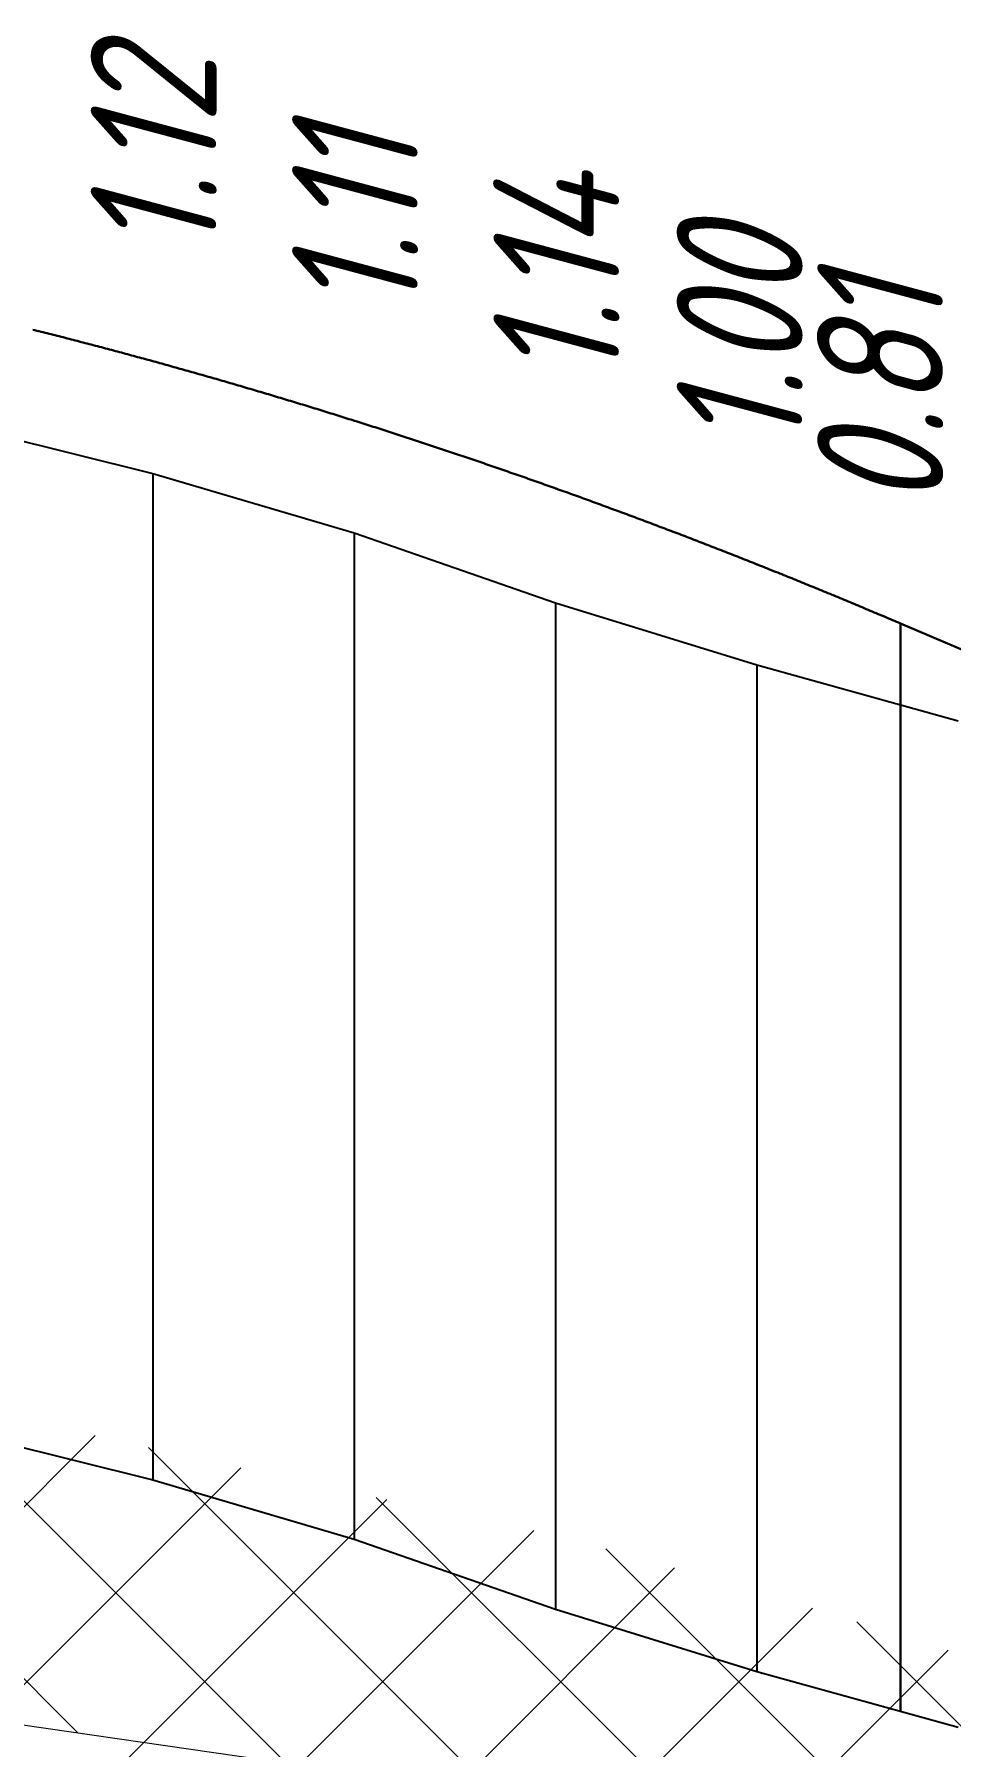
# Model space of a CAD drawing. Extents: x 2172 to 5772, y -842 to -248.
# Drawn here: x 5106.24 to 5124.45, y -411.98 to -377.95 of the extents above; entities that cross this region are included whole.
import ezdxf

# ---------------------------------------------------------------- set-up
doc = ezdxf.new("R2010")
doc.units = 0
doc.header["$MEASUREMENT"] = 0
doc.layers.add('геология', color=7, linetype='CONTINUOUS', lineweight=20)
doc.layers.add('КРАСНЫЙ_ПРОФИЛЬ', color=1, linetype='CONTINUOUS', lineweight=30)
doc.layers.add('РАБОЧИЕ_ОТМЕТКИ', color=1, linetype='CONTINUOUS')
doc.layers.add('ЧЕРНЫЙ_ПРОФИЛЬ', color=7, linetype='CONTINUOUS')
doc.styles.add('ГОСТ', font='gost.TTF', dxfattribs={"oblique": 15, "height": 1})

msp = doc.modelspace()

# ---------------------------------------------------------------- hatches: boundary and pattern name
at = {"layer": 'геология', "linetype": 'Continuous'}
h = msp.add_hatch(dxfattribs=at)
h.set_pattern_fill('ANSI37', color=1, scale=20, style=0)
h.set_pattern_definition([(45, (2171.595959244836, -898.5895025117684), (-1.767766952966369, 1.767766952966369), []), (135, (2171.595959244836, -898.5895025117684), (-1.767766952966369, -1.767766952966369), [])])
edge = h.paths.add_edge_path()
edge.add_line((5058.396690140478, -409.7894640294323), (5040.595959244836, -408.3095025117684))
edge.add_line((5040.595959244836, -408.3095025117684), (5036.595959244836, -408.2895025117684))
edge.add_line((5036.595959244836, -408.2895025117684), (5032.595959244836, -408.1295025117684))
edge.add_line((5032.595959244836, -408.1295025117684), (5028.595959244836, -407.7995025117684))
edge.add_line((5028.595959244836, -407.7995025117684), (5024.595959244837, -407.5495025117684))
edge.add_line((5024.595959244837, -407.5495025117684), (5020.595959244836, -407.3495025117684))
edge.add_line((5020.595959244836, -407.3495025117684), (5016.595959244836, -407.1595025117683))
edge.add_line((5016.595959244836, -407.1595025117683), (5012.595959244836, -406.9795025117683))
edge.add_line((5012.595959244836, -406.9795025117683), (5010.635159244836, -406.9991105117683))
edge.add_line((5010.635159244836, -406.9991105117683), (5010.635159244837, -419.0091105117683))
edge.add_line((5010.635159244837, -419.0091105117683), (5057.492435457587, -411.9710213222543))
edge.add_arc((5061.368941911517, -412.2996465386931), 3.890410880645159, 139.817604054947, 175.1544188466942, ccw=False)
edge = h.paths.add_edge_path()
edge.add_line((5068.177639244836, -404.5725787117685), (5064.595959244837, -405.3695025117684))
edge.add_line((5064.595959244837, -405.3695025117684), (5060.595959244836, -406.2195025117685))
edge.add_line((5060.595959244836, -406.2195025117685), (5056.595959244836, -406.9695025117685))
edge.add_line((5056.595959244836, -406.9695025117685), (5052.595959244836, -407.6495025117683))
edge.add_line((5052.595959244836, -407.6495025117683), (5048.595959244836, -407.9795025117683))
edge.add_line((5048.595959244836, -407.9795025117683), (5044.595959244837, -408.1395025117683))
edge.add_line((5044.595959244837, -408.1395025117683), (5040.595959244836, -408.3095025117684))
edge.add_line((5040.595959244836, -408.3095025117684), (5058.396690140478, -409.7894640294323))
edge.add_arc((5061.368941911517, -412.2996465386928), 3.890410880644946, 30.677058547170816, 139.8176040549508, ccw=False)
edge.add_line((5064.714915567407, -410.314764397524), (5067.163759055895, -410.5183624490305))
edge.add_line((5067.163759055895, -410.5183624490305), (5068.177639244836, -410.3660749117685))
edge.add_line((5068.177639244836, -410.3660749117685), (5068.177639244836, -404.5725787117685))
edge = h.paths.add_edge_path()
edge.add_line((5096.595959244836, -404.1724596703848), (5096.595959244836, -404.1295025117684))
edge.add_line((5096.595959244836, -404.1295025117684), (5092.595959244836, -403.3995025117683))
edge.add_line((5092.595959244836, -403.3995025117683), (5088.595959244836, -402.9895025117685))
edge.add_line((5088.595959244836, -402.9895025117685), (5084.595959244837, -402.7195025117685))
edge.add_line((5084.595959244837, -402.7195025117685), (5080.595959244836, -402.7595025117685))
edge.add_line((5080.595959244836, -402.7595025117685), (5076.595959244836, -403.0995025117684))
edge.add_line((5076.595959244836, -403.0995025117684), (5072.595959244836, -403.6995025117685))
edge.add_line((5072.595959244836, -403.6995025117685), (5069.177639244836, -404.3660749117685))
edge.add_line((5069.177639244836, -404.3660749117685), (5070.177639244836, -404.3660749117685))
edge.add_line((5070.177639244836, -404.3660749117685), (5070.177639244836, -410.3660749117685))
edge.add_line((5070.177639244836, -410.3660749117685), (5084.646601800114, -410.0339557069424))
edge.add_line((5084.646601800114, -410.0339557069424), (5096.837560818369, -410.7626520906254))
edge.add_arc((5098.78008818305, -407.3919126676337), 3.890410880645512, 180.0000000000067, 240.0455323217281, ccw=False)
edge.add_arc((5098.78008818305, -407.3919126676349), 3.890410880645504, 124.15360269311739, 179.9999999999899, ccw=False)
edge = h.paths.add_edge_path()
edge.add_line((5120.595959244836, -408.8795025117684), (5116.595959244836, -407.7695025117685))
edge.add_line((5116.595959244836, -407.7695025117685), (5112.595959244836, -406.9295025117685))
edge.add_line((5112.595959244836, -406.9295025117685), (5108.595959244837, -406.0495025117684))
edge.add_line((5108.595959244837, -406.0495025117684), (5104.595959244837, -405.1395025117683))
edge.add_line((5104.595959244837, -405.1395025117683), (5101.692816277218, -404.8128989279114))
edge.add_arc((5098.78008818305, -407.3919126676358), 3.890410880645513, 2.3419488570652902e-11, 41.52260756068972, ccw=False)
edge.add_arc((5098.78008818305, -407.3919126676332), 3.890410880645504, 293.1130683004855, 359.99999999998573, ccw=False)
edge.add_line((5100.307256928618, -410.970047998054), (5103.261759278406, -411.1466489672353))
edge.add_line((5103.261759278406, -411.1466489672353), (5128.302999244836, -414.7581777117682))
edge.add_line((5128.302999244836, -414.7581777117682), (5128.302999244836, -411.7581777117682))
edge.add_line((5128.302999244836, -411.7581777117682), (5129.302999244836, -411.7581777117682))
edge.add_line((5129.302999244836, -411.7581777117682), (5128.595959244836, -411.4895025117683))
edge.add_line((5128.595959244836, -411.4895025117683), (5124.595959244838, -410.1195025117684))
edge.add_line((5124.595959244838, -410.1195025117684), (5120.595959244836, -408.8795025117684))
h.paths.add_polyline_path([(5156.595959244836, -423.4795025117683), (5152.595959244836, -421.7995025117684), (5148.595959244836, -419.9995025117685), (5144.595959244838, -417.9995025117685), (5140.595959244836, -416.1595025117683), (5136.595959244836, -414.4895025117685), (5132.595959244836, -413.0095025117685), (5130.302999244836, -412.1381777117683), (5130.302999244836, -414.7581777117682), (5155.471857534218, -426.352627021181), (5189.090599244836, -430.0568991117682), (5189.090599244836, -428.0568991117682), (5190.090599244836, -428.0568991117682), (5188.595959244836, -427.6795025117683), (5184.595959244837, -426.8095025117684), (5180.595959244836, -426.4795025117683), (5176.595959244836, -425.9995025117687), (5172.595959244836, -425.5095025117685), (5168.595959244836, -425.1195025117684), (5164.595959244837, -424.5895025117684), (5160.595959244836, -424.0895025117684)])
h.paths.add_polyline_path([(5224.595959244837, -435.2495025117685), (5220.595959244836, -434.7695025117685), (5216.595959244836, -434.3495025117684), (5212.595959244836, -433.5395025117682), (5208.595959244836, -432.8095025117684), (5204.595959244837, -432.0295025117684), (5200.595959244836, -430.6395025117683), (5196.595959244836, -429.6795025117683), (5192.595959244836, -428.6895025117683), (5191.090599244836, -428.3093991117682), (5191.090599244836, -430.0568991117684), (5216.700980203024, -436.8754497244704), (5250.300359244837, -441.9431815117684), (5250.300359244837, -438.8456815117684), (5248.595959244838, -438.6795025117685), (5244.595959244836, -438.2995025117684), (5240.595959244836, -437.8895025117683), (5236.595959244836, -437.3095025117684), (5232.595959244836, -436.5595025117684), (5228.595959244836, -435.8695025117684)])
h.paths.add_polyline_path([(5280.595959244836, -442.8695025117684), (5276.595959244836, -441.7795025117684), (5272.595959244836, -441.5695025117684), (5268.595959244836, -440.6595025117683), (5264.595959244837, -439.9795025117683), (5260.595959244836, -439.6795025117683), (5256.595959244836, -439.3095025117684), (5252.595959244836, -439.0695025117684), (5252.300359244837, -439.0406815117685), (5252.300359244837, -441.9431815117684), (5266.284599420915, -443.5188251297736), (5276.572235125472, -445.3110873588453), (5292.595959244836, -446.6195025117684), (5288.595959244835, -445.3695025117684), (5284.595959244838, -444.0895025117684)])
h.paths.add_polyline_path([(5310.156919244836, -445.8480401117686), (5308.595959244836, -445.9495025117685), (5304.595959244837, -446.7995025117684), (5300.595959244836, -447.3195025117684), (5296.595959244836, -447.0395025117684), (5292.595959244836, -446.6195025117684), (5276.572235125472, -445.3110873588453), (5290.186404253478, -449.8922064381045), (5310.156919244836, -452.781103746722)])
edge = h.paths.add_edge_path()
edge.add_line((5325.392251094563, -447.904779422465), (5324.595959244837, -447.7495025117682))
edge.add_line((5324.595959244837, -447.7495025117682), (5320.595959244837, -446.9195025117685))
edge.add_line((5320.595959244837, -446.9195025117685), (5316.595959244836, -446.1095025117684))
edge.add_line((5316.595959244836, -446.1095025117684), (5312.595959244836, -445.6895025117683))
edge.add_line((5312.595959244836, -445.6895025117683), (5311.156919244835, -445.7830401117685))
edge.add_line((5311.156919244835, -445.7830401117685), (5312.156919244836, -445.7830401117685))
edge.add_line((5312.156919244836, -445.7830401117685), (5312.156919244837, -452.7830401117685))
edge.add_line((5312.156919244837, -452.7830401117685), (5323.717355790037, -453.9448675485653))
edge.add_arc((5326.776047690384, -451.5407667438994), 3.890410880645485, 180.0000000000075, 218.1669875543649, ccw=False)
edge.add_arc((5326.776047690383, -451.5407667438998), 3.890410880644595, 110.8359964436944, 180.0000000000008, ccw=False)
edge = h.paths.add_edge_path()
edge.add_line((5330.595959244836, -448.9245025117684), (5329.427377832629, -448.6937076828574))
edge.add_arc((5326.776047690385, -451.5407667439005), 3.890410880644618, 9.208633855450898e-12, 47.03872575160318, ccw=False)
edge.add_arc((5326.776047690383, -451.5407667438985), 3.890410880646414, 310.3550655143564, 359.9999999999799, ccw=False)
edge.add_line((5329.295176121216, -454.5054402114529), (5333.371840846519, -454.9151462731538))
edge.add_line((5333.371840846519, -454.9151462731538), (5349.903842789166, -456.3307018919336))
edge.add_line((5349.903842789166, -456.3307018919336), (5330.595959244836, -448.9245025117684))
h.paths.add_polyline_path([(5370.481167546488, -452.3753193851779), (5368.773330323819, -452.5098232118926), (5364.595959244837, -453.6495025117683), (5360.595959244837, -453.5795025117684), (5356.595959244836, -453.5295025117684), (5352.595959244836, -453.3395025117684), (5348.595959244839, -452.6095025117688), (5344.595959244837, -451.8695025117684), (5340.595959244836, -450.8895025117683), (5336.595959244836, -450.0195025117685), (5332.595959244836, -449.3195025117684), (5330.595959244836, -448.9245025117682), (5349.903842789166, -456.3307018919336), (5370.310419244836, -457.0316288117683)])
h.paths.add_polyline_path([(5367.242076372622, -456.0125746363692), (5368.242076372622, -454.0125746363692), (5369.242076372622, -456.0125746363692)], flags=16)
edge = h.paths.add_edge_path()
edge.add_line((5412.595959244836, -454.6795025117683), (5408.595959244836, -453.1595025117683))
edge.add_line((5408.595959244836, -453.1595025117683), (5404.595959244837, -451.9695025117685))
edge.add_line((5404.595959244837, -451.9695025117685), (5400.595959244836, -451.3195025117684))
edge.add_line((5400.595959244836, -451.3195025117684), (5396.595959244836, -451.0895025117684))
edge.add_line((5396.595959244836, -451.0895025117684), (5392.531903520449, -450.8153896090559))
edge.add_line((5392.531903520449, -450.8153896090559), (5388.511783428488, -451.1675507841042))
edge.add_line((5388.511783428488, -451.1675507841042), (5384.595959244836, -451.5735080425234))
edge.add_line((5384.595959244836, -451.5735080425234), (5380.595959244836, -451.8790167309834))
edge.add_line((5380.595959244836, -451.8790167309834), (5376.57543407816, -452.0439426734697))
edge.add_line((5376.57543407816, -452.0439426734697), (5372.663382993177, -452.2059725523189))
edge.add_line((5372.663382993177, -452.2059725523189), (5371.253937193013, -452.3144585061392))
edge.add_line((5371.253937193013, -452.3144585061392), (5372.310419244836, -453.0316288117683))
edge.add_line((5372.310419244836, -453.0316288117683), (5372.310419244836, -457.0316288117683))
edge.add_line((5372.310419244836, -457.0316288117683), (5387.327741670049, -459.4222360694553))
edge.add_line((5387.327741670049, -459.4222360694553), (5402.013333393354, -459.9923002365799))
edge.add_line((5402.013333393354, -459.9923002365799), (5414.482764041291, -460.8090655173723))
edge.add_arc((5415.199780988138, -464.6328311375643), 3.890410880643143, 71.88426166119922, 100.62053671463951, ccw=False)
edge.add_line((5416.409455664561, -460.9352665340116), (5430.595959244836, -461.8645025117685))
edge.add_line((5430.595959244836, -461.8645025117685), (5428.595959244825, -460.7195025117658))
edge.add_line((5428.595959244825, -460.7195025117658), (5424.595959244837, -458.4495025117685))
edge.add_line((5424.595959244837, -458.4495025117685), (5420.595959244839, -457.169502511769))
edge.add_line((5420.595959244839, -457.169502511769), (5416.595959244838, -455.9095025117686))
edge.add_line((5416.595959244838, -455.9095025117686), (5412.595959244836, -454.6795025117683))
edge = h.paths.add_edge_path(flags=16)
edge.add_arc((5397.268552293115, -455.3003306745418), 3.890410880645504, 0, 360)
h.paths.add_polyline_path([(5252.976433133171, -446.1734890061177), (5261.500655154765, -446.1734890061177), (5261.500655154765, -441.6702724228439), (5252.976433133171, -441.6702724228439)], flags=17)
h.paths.add_polyline_path([(5252.976433133171, -442.4769110752247), (5261.500655154765, -442.4769110752247), (5261.500655154765, -437.9736944919509), (5252.976433133171, -437.9736944919509)])
h.paths.add_polyline_path([(5312.83299313317, -453.5306532028148), (5321.571654039682, -453.5306532028148), (5321.571654039682, -449.027436619541), (5312.83299313317, -449.027436619541)], flags=17)
h.paths.add_polyline_path([(5357.94919026795, -456.5185429757908), (5366.473412289544, -456.5185429757908), (5366.473412289544, -452.0153263925172), (5357.94919026795, -452.0153263925172)], flags=16)
h.paths.add_polyline_path([(5394.624025188547, -457.3569207134774), (5399.94353505514, -457.3569207134774), (5399.94353505514, -452.8472709636562), (5394.624025188547, -452.8472709636562)], flags=0)
h.paths.add_polyline_path([(5372.98649313317, -457.5363943900147), (5381.725154039683, -457.5363943900147), (5381.725154039683, -453.0331778067412), (5372.951737169557, -453.0873754201893)], flags=17)
h = msp.add_hatch(dxfattribs=at)
h.set_pattern_fill('ANSI31', scale=20, angle=135, style=0)
h.set_pattern_definition([(180, (2171.595959244836, -898.5895025117684), (-4.440892098500626e-16, -2.5), [])])
h.paths.add_polyline_path([(5310.156919244836, -452.781103746722), (5290.186404253478, -449.8922064381045), (5252.300359244837, -443.9431815117682), (5252.300359244837, -458.9431815117684), (5310.156919244836, -465.7830401117685)])
h.paths.add_polyline_path([(5291.991579873484, -455.9359448366372, -1), (5284.210758112195, -455.9359448366372, -1)], flags=16)
h.paths.add_polyline_path([(5307.088576372622, -461.9199878369486), (5309.088576372622, -461.9199878369486), (5309.088576372622, -463.9199878369486), (5307.088576372622, -463.9199878369486)], flags=16)
h.paths.add_polyline_path([(5250.300359244837, -443.9431815117684), (5191.090599244837, -438.0568991117682), (5191.090599244837, -448.0568991117682), (5250.300359244837, -458.9431815117684)])
h.paths.add_polyline_path([(5224.996191447237, -448.1820659736293, -1), (5232.777013208527, -448.1820659736293, -1)], flags=16)
h.paths.add_polyline_path([(5189.090599244836, -438.0568991117682), (5161.950517388215, -432.0496839394903, -0.3510603084739508), (5164.990710801752, -435.8460541899881, -1), (5157.209889040463, -435.8460541899881, -0.4043830607446282), (5160.969296834391, -431.9578495899818), (5160.973690751684, -431.7599667409597), (5153.370026211896, -430.057085309702), (5130.302999244836, -423.7581777117684), (5130.302999244837, -431.7581777117682), (5189.090599244836, -448.0568991117682)])
h.paths.add_polyline_path([(5182.282802189497, -440.1028071190215, -1), (5174.501980428207, -440.1028071190215, -1)], flags=16)
h.paths.add_polyline_path([(5128.302999244836, -423.7581777117682), (5070.177639244836, -412.3660749117685), (5070.177639244837, -424.3660749117685), (5128.302999244836, -431.7581777117682)])
h.paths.add_polyline_path([(5116.904716833997, -425.3209879476242, -1), (5109.123895072707, -425.3209879476242, -1)], flags=16)
h.paths.add_polyline_path([(5068.177639244836, -412.3660749117685), (5065.2450635025, -412.6327804939701, -0.837483812548079), (5057.616511493904, -413.3265656110723), (5034.426266669357, -415.435622048401), (5010.635159244837, -419.0091105117683), (5010.635159244837, -427.0091105117683), (5068.177639244836, -424.3660749117685)])
h.paths.add_polyline_path([(5057.478531030872, -420.3009172689431, -1), (5065.259352792162, -420.3009172689431, -1)], flags=16)
h.paths.add_polyline_path([(5008.635159244836, -419.0091105117685), (4950.699679244837, -423.3319095117683), (4950.699679244837, -432.3319095117683), (5008.635159244836, -427.0091105117685)])
h.paths.add_polyline_path([(4983.026311518835, -424.8309846913321, -1), (4990.807133280125, -424.8309846913321, -1)], flags=16)
h.paths.add_polyline_path([(4948.699679244836, -423.3319095117683), (4945.981876054391, -422.9490056026473), (4890.944279244837, -421.0501769117684), (4890.944279244837, -430.0501769117684), (4948.699679244836, -432.3319095117683)])
h.paths.add_polyline_path([(4945.864647685123, -427.51756072289, -1), (4938.083825923834, -427.51756072289, -1)], flags=16)
h.paths.add_polyline_path([(4858.676179914934, -420.3907550012741, -0.414213562373097), (4862.566590795579, -416.5003441206293), (4862.652549904079, -415.9719053729673), (4838.484895332382, -411.3039008160827), (4830.990959244837, -410.9939150117682), (4830.990959244837, -427.9939150117682), (4881.269830102282, -429.7778771129765, -0.3499111427823315), (4878.245171030872, -425.985019268943, -1), (4886.025992792162, -425.985019268943, -0.3699419881862892), (4882.730343626012, -429.8296981012008), (4888.944279244836, -430.0501769117684), (4888.944279244836, -421.0501769117684), (4862.652549904079, -415.9719053729673), (4862.566590795579, -416.5003441206293, -0.414213562373097), (4866.457001676225, -420.3907550012741, -1)])
h.paths.add_polyline_path([(4828.990959244837, -410.9939150117684), (4812.718481021848, -410.529519602715), (4792.985920931374, -410.6141965875872), (4770.480599244836, -409.9113317117683), (4770.480599244837, -425.9113317117683), (4828.990959244837, -427.9939150117684)])
h.paths.add_polyline_path([(4768.480599244836, -409.9113317117683), (4736.595959244836, -412.3900813197793), (4736.595959244836, -422.5150702190945), (4768.480599244836, -425.9113317117683)])
h.paths.add_polyline_path([(4748.756288360958, -417.4166651440505, -1), (4740.975466599669, -417.4166651440505, -1)], flags=16)
h.paths.add_polyline_path([(5297.795154170737, -464.4264922735824), (5307.607656283524, -464.4264922735824), (5307.607656283524, -459.9200591070348), (5297.795154170737, -459.9200591070348)], flags=25)
h.paths.add_polyline_path([(5286.11538442424, -457.9850295146007), (5290.350828747479, -457.9850295146007), (5290.350828747479, -453.4818129313269), (5286.11538442424, -453.4818129313269)], flags=8)
h.paths.add_polyline_path([(5252.976433133171, -446.1734890061177), (5261.500655154765, -446.1734890061177), (5261.500655154765, -441.6702724228439), (5252.976433133171, -441.6702724228439)], flags=9)
h.paths.add_polyline_path([(5252.975897035958, -459.6766435375937), (5261.716204724155, -459.6766435375937), (5261.716204724155, -455.1702103710461), (5252.975897035958, -455.1702103710461)], flags=25)
h.paths.add_polyline_path([(5226.900817759283, -450.2311506515928), (5231.136262082522, -450.2311506515928), (5231.136262082522, -445.727934068319), (5226.900817759283, -445.727934068319)], flags=8)
h.paths.add_polyline_path([(5191.766137035958, -448.7903611375937), (5200.506444724155, -448.7903611375937), (5200.506444724155, -444.2839279710461), (5191.766137035958, -444.2839279710461)], flags=25)
h.paths.add_polyline_path([(5176.406606740253, -442.1518917969852), (5180.642051063492, -442.1518917969852), (5180.642051063492, -437.6486752137112), (5176.406606740253, -437.6486752137112)], flags=8)
h.paths.add_polyline_path([(5130.978537035959, -432.4916397375935), (5139.718844724155, -432.4916397375935), (5139.718844724155, -427.9852065710459), (5130.978537035959, -427.9852065710459)], flags=24)
h.paths.add_polyline_path([(5125.826969842585, -436.478465613666), (5135.20894740385, -436.478465613666), (5135.20894740385, -431.9752490303922), (5125.826969842585, -431.9752490303922)], flags=9)
h.paths.add_polyline_path([(5111.028521384753, -427.3700726255877), (5115.263965707991, -427.3700726255877), (5115.263965707991, -422.8668560423139), (5111.028521384753, -422.8668560423139)], flags=8)
h.paths.add_polyline_path([(5070.85371313317, -414.1372332548276), (5079.592374039683, -414.1372332548276), (5079.592374039683, -409.634016671554), (5070.85371313317, -409.634016671554)], flags=9)
h.paths.add_polyline_path([(5070.853177035959, -425.0995369375937), (5079.593484724155, -425.0995369375937), (5079.593484724155, -420.5931037710463), (5070.853177035959, -420.5931037710463)], flags=25)
h.paths.add_polyline_path([(5059.383157342918, -422.3500019469066), (5063.618601666156, -422.3500019469066), (5063.618601666156, -417.846785363633), (5059.383157342918, -417.846785363633)], flags=8)
h.paths.add_polyline_path([(5011.310697035959, -427.7425725375938), (5020.051004724155, -427.7425725375938), (5020.051004724155, -423.2361393710462), (5011.310697035959, -423.2361393710462)], flags=9)
h.paths.add_polyline_path([(5011.310697035959, -419.7043469398732), (5019.407688069403, -419.7043469398732), (5019.407688069403, -415.1979137733256), (5011.310697035959, -415.1979137733256)], flags=24)
h.paths.add_polyline_path([(4984.930937830881, -426.8800693692956), (4989.16638215412, -426.8800693692956), (4989.16638215412, -422.3768527860218), (4984.930937830881, -422.3768527860218)], flags=8)
h.paths.add_polyline_path([(4951.375217035958, -433.0653715375936), (4960.115524724155, -433.0653715375936), (4960.115524724155, -428.5589383710462), (4951.375217035958, -428.5589383710462)], flags=9)
h.paths.add_polyline_path([(4951.37575313317, -424.2634944393392), (4958.827780730177, -424.2634944393392), (4958.827780730177, -419.7602778560654), (4951.37575313317, -419.7602778560654)], flags=24)
h.paths.add_polyline_path([(4939.988452235879, -429.5666454008535), (4944.223896559118, -429.5666454008535), (4944.223896559118, -425.0634288175797), (4939.988452235879, -425.0634288175797)], flags=8)
h.paths.add_polyline_path([(4891.619817035958, -430.7836389375937), (4900.360124724155, -430.7836389375937), (4900.360124724155, -426.2772057710461), (4891.619817035958, -426.2772057710461)], flags=25)
h.paths.add_polyline_path([(4831.666497035958, -428.7273770375937), (4840.406804724155, -428.7273770375937), (4840.406804724155, -424.2209438710461), (4831.666497035958, -424.2209438710461)], flags=25)
h.paths.add_polyline_path([(4771.156673133171, -410.8249776153507), (4779.895334039684, -410.8249776153507), (4779.895334039684, -406.3217610320767), (4771.156673133171, -406.3217610320767)], flags=9)
h.paths.add_polyline_path([(4771.156137035959, -426.6447937375938), (4779.896444724156, -426.6447937375938), (4779.896444724156, -422.1383605710462), (4771.156137035959, -422.1383605710462)], flags=25)
h.paths.add_polyline_path([(4742.880092911715, -419.465749822014), (4747.115537234953, -419.465749822014), (4747.115537234953, -414.9625332387404), (4742.880092911715, -414.9625332387404)], flags=8)
h = msp.add_hatch(dxfattribs=at)
h.set_pattern_fill('ANSI31', scale=20, style=0)
h.set_pattern_definition([(45, (2171.595959244836, -898.5895025117684), (-1.767766952966369, 1.767766952966369), [])])
h.paths.add_polyline_path([(4867.001073032658, -412.9385614434336), (4862.381290177074, -412.4939953739236), (4846.624582647581, -411.6405980456552), (4838.484895332382, -411.3039008160827), (4888.944279244836, -421.0501769117684), (4888.944279244836, -415.0501769117684), (4887.875936372622, -414.9473692676784), (4887.875936372622, -416.8918239914394), (4885.875936372622, -416.8918239914394), (4885.875936372622, -414.8918239914394), (4887.298728320822, -414.8918239914394), (4873.216980371933, -413.5367240802166, -0.502683321879172)])
h.paths.add_polyline_path([(4912.581497970017, -418.2433170599329), (4890.944279244836, -415.0501769117684), (4890.944279244837, -421.0501769117684), (4945.981876054391, -422.9490056026473)])
h.paths.add_polyline_path([(5057.478531030872, -412.2996465386927, -0.02114598730807921), (5057.492435457587, -411.9710213222543), (5034.426266669357, -415.435622048401), (5057.616511493904, -413.3265656110723, -0.06688124999182779)])
h.paths.add_polyline_path([(5068.177639244836, -410.3660749117685), (5064.977850260326, -410.8466918421755, -0.09598003439773035), (5065.259352792162, -412.2996465386927, -0.02143690686872305), (5065.2450635025, -412.6327804939701), (5068.177639244836, -412.3660749117685)])
h.paths.add_polyline_path([(5113.36023160996, -412.60620625295), (5103.261759278406, -411.1466489672353), (5100.307256928619, -410.970047998054, -0.2357797851337571), (5096.837560818369, -410.7626520906254), (5084.646601800114, -410.0339557069424), (5070.177639244836, -410.3660749117685), (5070.177639244836, -412.3660749117685), (5128.302999244836, -423.7581777117682), (5128.302999244836, -414.7581777117682), (5113.36023160996, -412.60620625295, -0.3728565845782448), (5116.695300754825, -416.4567766492344, -1), (5108.914478993535, -416.4567766492344, -0.456816409278775)])
h.paths.add_polyline_path([(5125.234656372621, -416.5998247914392), (5127.234656372621, -416.5998247914392), (5127.234656372621, -418.5998247914392), (5125.234656372621, -418.5998247914392)], flags=16)
h.paths.add_polyline_path([(5189.090599244836, -430.0568991117682), (5161.080037737479, -426.970562861396), (5160.973690751684, -431.7599667409597), (5189.090599244836, -438.0568991117682)])
h.paths.add_polyline_path([(5186.022256372622, -432.8985461914392), (5188.022256372622, -432.8985461914392), (5188.022256372622, -434.8985461914392), (5186.022256372622, -434.8985461914392)], flags=16)
h.paths.add_polyline_path([(5155.471857534218, -426.352627021181), (5130.302999244836, -414.7581777117682), (5130.302999244836, -423.7581777117684), (5153.370026211896, -430.057085309702), (5160.973690751684, -431.7599667409597), (5161.080037737479, -426.970562861396)])
h.paths.add_polyline_path([(5216.700980203024, -436.8754497244704), (5191.090599244836, -430.0568991117684), (5191.090599244837, -438.0568991117682), (5250.300359244837, -443.9431815117684), (5250.300359244837, -441.9431815117684)])
h.paths.add_polyline_path([(5276.572235125472, -445.3110873588453), (5266.284599420915, -443.5188251297736), (5252.300359244837, -441.9431815117684), (5252.300359244837, -443.9431815117684), (5290.186404253478, -449.8922064381045)])
h.paths.add_polyline_path([(5176.72937026795, -435.404514530861), (5185.68247005938, -435.404514530861), (5185.68247005938, -430.901297947587), (5176.72937026795, -430.901297947587)], flags=25)
h.paths.add_polyline_path([(5130.978537035959, -424.5977990653275), (5139.075528069402, -424.5977990653275), (5139.075528069402, -420.0913658987799), (5130.978537035959, -420.0913658987799)], flags=25)
h.paths.add_polyline_path([(5191.766137035958, -438.8143366090189), (5199.863128069403, -438.8143366090189), (5199.863128069403, -434.3079034424713), (5191.766137035958, -434.3079034424713)], flags=25)
h.paths.add_polyline_path([(5252.976433133171, -446.1734890061177), (5261.500655154765, -446.1734890061177), (5261.500655154765, -441.6702724228439), (5252.976433133171, -441.6702724228439)], flags=9)

# ---------------------------------------------------------------- linework, layer by layer
at = {"layer": 'геология', "color": 7, "linetype": 'Continuous'}
msp.add_line((5103.261759278406, -411.1466489672353), (5128.302999244836, -414.7581777117682), dxfattribs=at)
at = {"layer": 'КРАСНЫЙ_ПРОФИЛЬ'}
for q in [(5123.446380783814, -411.2688970672943), (5147.144010381559, -399.7724489869902)]:
    msp.add_line((5123.446380783814, -389.6557855395572), q, dxfattribs=at)
msp.add_lwpolyline([(5106.214478131581, -383.8169218089834), (5106.254459344232, -383.8269562486303), (5106.294440556882, -383.8370070269193), (5106.334421769532, -383.8470741438493), (5106.374402982182, -383.8571575994213), (5106.414384194833, -383.8672573936353), (5106.454365407483, -383.8773735264913), (5106.494346620133, -383.8875059979894), (5106.534327832783, -383.8976548081293), (5106.574309045433, -383.9078199569103), (5106.614290258083, -383.9180014443332), (5106.654271470735, -383.9281992703982), (5106.694252683384, -383.9384134351053), (5106.734233896034, -383.9486439384532), (5106.774215108684, -383.9588907804432), (5106.814196321334, -383.9691539610762), (5106.854177533985, -383.9794334803503), (5106.894158746635, -383.9897293382653), (5106.934139959285, -384.0000415348234), (5106.974121171935, -384.0103700700224), (5107.014102384586, -384.0207149438634), (5107.054083597235, -384.0310761563464), (5107.094064809887, -384.0414537074714), (5107.134046022536, -384.0518475972383), (5107.174027235186, -384.0622578256464), (5107.214008447836, -384.0726843926964), (5107.253989660488, -384.0831272983883), (5107.293970873137, -384.0935865427223), (5107.333952085787, -384.1040621256973), (5107.373933298438, -384.1145540473153), (5107.413914511087, -384.1250623075744), (5107.453895723738, -384.1355869064753), (5107.493876936388, -384.1461278440183), (5107.533858149039, -384.1566851202024), (5107.573839361688, -384.1672587350295), (5107.613820574338, -384.1778486884973), (5107.653801786989, -384.1884549806073), (5107.693782999638, -384.1990776113594), (5107.733764212289, -384.2097165807534), (5107.773745424939, -384.2203718887883), (5107.81372663759, -384.2310435354652), (5107.85370785024, -384.2417315207845), (5107.89368906289, -384.2524358447454), (5107.93367027554, -384.2631565073484), (5107.973651488191, -384.2738935085922), (5108.01363270084, -384.2846468484793), (5108.05361391349, -384.2954165270073), (5108.093595126141, -384.3062025441764), (5108.133576338791, -384.3170048999882), (5108.173557551441, -384.3278235944424), (5108.213538764091, -384.3386586275374), (5108.253519976742, -384.3495099992742), (5108.293501189391, -384.3603777096532), (5108.333482402041, -384.3712617586743), (5108.373463614692, -384.3821621463362), (5108.413444827343, -384.3930788726402), (5108.453426039992, -384.4040119375863), (5108.493407252642, -384.4149613411744), (5108.533388465293, -384.4259270834043), (5108.573369677943, -384.4369091642752), (5108.595959244836, -384.4431213134872), (5108.613350890593, -384.4479075837894), (5108.653332103243, -384.4589223419443), (5108.693313315894, -384.4699534387414), (5108.733294528544, -384.4810008741804), (5108.773275741193, -384.4920646482603), (5108.813256953844, -384.5031447609822), (5108.853238166495, -384.5142412123473), (5108.893219379143, -384.5253540023523), (5108.933200591794, -384.5364831310003), (5108.973181804445, -384.5476285982902), (5109.013163017095, -384.5587904042213), (5109.053144229745, -384.5699685487943), (5109.093125442395, -384.5811630320093), (5109.133106655046, -384.5923738538663), (5109.173087867696, -384.6036010143653), (5109.213069080346, -384.6148445135052), (5109.253050292996, -384.6261043512873), (5109.293031505646, -384.6373805277112), (5109.333012718296, -384.6486730427773), (5109.372993930946, -384.6599818964853), (5109.412975143597, -384.6713070888343), (5109.452956356247, -384.6826486198254), (5109.492937568897, -384.6940064894584), (5109.532918781547, -384.7053806977333), (5109.572899994198, -384.7167712446503), (5109.612881206848, -384.7281781302083), (5109.652862419498, -384.7396013544083), (5109.692843632148, -384.7510409172503), (5109.732824844799, -384.7624968187342), (5109.772806057448, -384.7739690588603), (5109.8127872701, -384.7854576376274), (5109.852768482749, -384.7969625550363), (5109.892749695399, -384.8084838110872), (5109.932730908049, -384.8200214057802), (5109.972712120701, -384.8315753391153), (5110.01269333335, -384.8431456110914), (5110.052674546, -384.8547322217103), (5110.092655758651, -384.8663351709704), (5110.1326369713, -384.8779544588724), (5110.172618183951, -384.8895900854154), (5110.212599396601, -384.9012420506012), (5110.252580609252, -384.9129103544283), (5110.292561821901, -384.9245949968972), (5110.332543034552, -384.9362959780083), (5110.372524247202, -384.9480132977615), (5110.412505459851, -384.9597469561554), (5110.452486672502, -384.9714969531924), (5110.492467885152, -384.9832632888704), (5110.532449097803, -384.9950459631893), (5110.572430310453, -385.0068449761513), (5110.612411523103, -385.0186603277552), (5110.652392735753, -385.0304920180004), (5110.692373948404, -385.0423400468874), (5110.732355161053, -385.0542044144163), (5110.772336373703, -385.0660851205873), (5110.812317586354, -385.0779821653994), (5110.852298799003, -385.0898955488542), (5110.892280011654, -385.1018252709505), (5110.932261224304, -385.1137713316884), (5110.972242436955, -385.1257337310674), (5111.012223649604, -385.1377124690894), (5111.052204862255, -385.1497075457523), (5111.092186074905, -385.1617189610583), (5111.132167287556, -385.1737467150053), (5111.172148500205, -385.1857908075933), (5111.212129712855, -385.1978512388243), (5111.252110925506, -385.2099280086964), (5111.292092138156, -385.2220211172114), (5111.332073350806, -385.2341305643672), (5111.372054563456, -385.2462563501642), (5111.412035776107, -385.2583984746043), (5111.452016988757, -385.2705569376853), (5111.491998201406, -385.2827317394083), (5111.531979414057, -385.2949228797743), (5111.571960626708, -385.3071303587803), (5111.611941839356, -385.3193541764294), (5111.651923052007, -385.3315943327193), (5111.691904264658, -385.3438508276522), (5111.731885477308, -385.3561236612263), (5111.771866689958, -385.3684128334414), (5111.811847902608, -385.3807183442993), (5111.851829115259, -385.3930401937982), (5111.891810327909, -385.4053783819404), (5111.931791540559, -385.4177329087233), (5111.971772753209, -385.4301037741484), (5112.011753965859, -385.4424909782142), (5112.05173517851, -385.4548945209233), (5112.091716391159, -385.4673144022734), (5112.13169760381, -385.4797506222653), (5112.17167881646, -385.4922031808992), (5112.21166002911, -385.5046720781752), (5112.25164124176, -385.5171573140924), (5112.291622454411, -385.5296588886513), (5112.331603667061, -385.5421768018523), (5112.371584879711, -385.5547110536954), (5112.411566092361, -385.5672616441802), (5112.451547305011, -385.5798285733072), (5112.491528517661, -385.5924118410753), (5112.531509730313, -385.6050114474854), (5112.571490942962, -385.6176273925373), (5112.595959244836, -385.6253563470184), (5112.611472155612, -385.6302596762314), (5112.651453368262, -385.6429082985665), (5112.691434580912, -385.6555732595434), (5112.731415793563, -385.6682545591634), (5112.771397006213, -385.6809521974244), (5112.811378218864, -385.6936661743262), (5112.851359431513, -385.7063964898714), (5112.891340644164, -385.7191431440574), (5112.931321856814, -385.7319061368853), (5112.971303069465, -385.7446854683553), (5113.011284282115, -385.7574811384673), (5113.051265494765, -385.7702931472213), (5113.091246707415, -385.7831214946164), (5113.131227920066, -385.7959661806533), (5113.171209132715, -385.8088272053324), (5113.211190345365, -385.8217045686533), (5113.251171558016, -385.8345982706153), (5113.291152770665, -385.8475083112203), (5113.331133983316, -385.8604346904663), (5113.371115195966, -385.8733774083544), (5113.411096408617, -385.8863364648844), (5113.451077621266, -385.8993118600554), (5113.491058833916, -385.9123035938692), (5113.531040046567, -385.9253116663244), (5113.571021259216, -385.9383360774214), (5113.611002471867, -385.9513768271604), (5113.650983684517, -385.9644339155413), (5113.690964897168, -385.9775073425633), (5113.730946109817, -385.9905971082273), (5113.770927322468, -386.0037032125333), (5113.810908535118, -386.0168256554812), (5113.850889747769, -386.0299644370714), (5113.890870960417, -386.0431195573024), (5113.930852173068, -386.0562910161752), (5113.970833385719, -386.0694788136902), (5114.01081459837, -386.0826829498474), (5114.050795811019, -386.0959034246464), (5114.090777023669, -386.1091402380862), (5114.13075823632, -386.1223933901692), (5114.170739448969, -386.1356628808933), (5114.210720661619, -386.1489487102592), (5114.25070187427, -386.1622508782664), (5114.290683086921, -386.1755693849163), (5114.330664299569, -386.1889042302073), (5114.37064551222, -386.2022554141404), (5114.410626724871, -386.2156229367154), (5114.450607937521, -386.2290067979322), (5114.490589150171, -386.2424069977903), (5114.530570362821, -386.2558235362912), (5114.570551575472, -386.2692564134334), (5114.610532788122, -386.2827056292174), (5114.650514000772, -386.2961711836424), (5114.690495213422, -386.3096530767102), (5114.730476426073, -386.3231513084193), (5114.770457638723, -386.3366658787704), (5114.810438851372, -386.3501967877633), (5114.850420064023, -386.3637440353982), (5114.890401276673, -386.3773076216753), (5114.930382489323, -386.3908875465931), (5114.970363701973, -386.4044838101534), (5115.010344914624, -386.4180964123552), (5115.050326127274, -386.4317253531995), (5115.090307339924, -386.4453706326842), (5115.130288552574, -386.4590322508125), (5115.170269765224, -386.4727102075813), (5115.210250977875, -386.4864045029922), (5115.250232190526, -386.5001151370452), (5115.290213403175, -386.5138421097395), (5115.330194615825, -386.5275854210763), (5115.370175828475, -386.5413450710544), (5115.410157041125, -386.5551210596743), (5115.450138253776, -386.5689133869364), (5115.490119466426, -386.5827220528392), (5115.530100679077, -386.5965470573854), (5115.570081891726, -386.6103884005724), (5115.610063104377, -386.6242460824014), (5115.650044317026, -386.6381201028723), (5115.690025529678, -386.6520104619842), (5115.730006742328, -386.6659171597394), (5115.769987954977, -386.6798401961353), (5115.809969167628, -386.6937795711733), (5115.849950380279, -386.7077352848532), (5115.889931592928, -386.7217073371744), (5115.929912805578, -386.7356957281384), (5115.969894018229, -386.7497004577433), (5116.009875230878, -386.7637215259904), (5116.049856443529, -386.7777589328794), (5116.089837656179, -386.7918126784102), (5116.12981886883, -386.8058827625823), (5116.169800081479, -386.8199691853963), (5116.20978129413, -386.8340719468533), (5116.24976250678, -386.8481910469513), (5116.289743719429, -386.8623264856903), (5116.32972493208, -386.8764782630724), (5116.36970614473, -386.8906463790954), (5116.409687357381, -386.9048308337603), (5116.44966857003, -386.9190316270674), (5116.489649782681, -386.9332487590164), (5116.529630995331, -386.9474822296063), (5116.569612207982, -386.9617320388393), (5116.595959244836, -386.9711313866783), (5116.609593420631, -386.9759981867132), (5116.649574633281, -386.9902806732293), (5116.689555845932, -387.0045794983864), (5116.729537058583, -387.0188946621863), (5116.769518271231, -387.0332261646274), (5116.809499483882, -387.0475740057104), (5116.849480696533, -387.0619381854353), (5116.889461909182, -387.0763187038024), (5116.929443121833, -387.0907155608113), (5116.969424334483, -387.1051287564612), (5117.009405547134, -387.1195582907533), (5117.049386759782, -387.1340041636872), (5117.089367972433, -387.1484663752633), (5117.129349185084, -387.1629449254804), (5117.169330397734, -387.1774398143402), (5117.209311610384, -387.1919510418413), (5117.249292823034, -387.2064786079843), (5117.289274035685, -387.2210225127694), (5117.329255248335, -387.2355827561953), (5117.369236460984, -387.2501593382644), (5117.409217673635, -387.2647522589743), (5117.449198886286, -387.2793615183264), (5117.489180098935, -387.2939871163203), (5117.529161311585, -387.3086290529552), (5117.569142524236, -387.3232873282332), (5117.609123736886, -387.3379619421523), (5117.649104949536, -387.3526528947134), (5117.689086162186, -387.3673601859164), (5117.729067374837, -387.3820838157603), (5117.769048587487, -387.3968237842473), (5117.809029800137, -387.4115800913753), (5117.849011012787, -387.4263527371454), (5117.888992225438, -387.4411417215574), (5117.928973438088, -387.4559470446113), (5117.968954650739, -387.4707687063064), (5118.008935863388, -387.4856067066435), (5118.048917076038, -387.5004610456222), (5118.088898288688, -387.5153317232432), (5118.128879501338, -387.5302187395064), (5118.168860713989, -387.5451220944103), (5118.208841926639, -387.5600417879573), (5118.24882313929, -387.5749778201453), (5118.288804351939, -387.5899301909753), (5118.32878556459, -387.6048989004462), (5118.368766777239, -387.6198839485603), (5118.408747989891, -387.6348853353152), (5118.44872920254, -387.6499030607124), (5118.48871041519, -387.6649371247513), (5118.528691627841, -387.6799875274323), (5118.568672840492, -387.6950542687543), (5118.608654053141, -387.7101373487194), (5118.648635265791, -387.7252367673254), (5118.688616478442, -387.7403525245734), (5118.728597691091, -387.7554846204623), (5118.768578903742, -387.7706330549943), (5118.808560116392, -387.7857978281672), (5118.848541329043, -387.8009789399823), (5118.888522541692, -387.8161763904393), (5118.928503754343, -387.8313901795382), (5118.968484966992, -387.8466203072794), (5119.008466179644, -387.8618667736614), (5119.048447392293, -387.8771295786853), (5119.088428604943, -387.8924087223513), (5119.128409817594, -387.9077042046592), (5119.168391030243, -387.9230160256093), (5119.208372242894, -387.9383441852003), (5119.248353455544, -387.9536886834333), (5119.288334668195, -387.9690495203083), (5119.328315880844, -387.9844266958253), (5119.368297093494, -387.9998202099832), (5119.408278306145, -388.0152300627842), (5119.448259518796, -388.0306562542264), (5119.488240731444, -388.0460987843103), (5119.528221944095, -388.0615576530363), (5119.568203156746, -388.0770328604044), (5119.608184369395, -388.0925244064133), (5119.648165582046, -388.1080322910643), (5119.688146794696, -388.1235565143575), (5119.728128007347, -388.1390970762923), (5119.768109219995, -388.1546539768692), (5119.808090432646, -388.1702272160874), (5119.848071645297, -388.1858167939472), (5119.888052857948, -388.2014227104494), (5119.928034070597, -388.2170449655932), (5119.968015283247, -388.2326835593794), (5120.007996495898, -388.2483384918064), (5120.047977708548, -388.2640097628764), (5120.087958921198, -388.2796973725872), (5120.127940133848, -388.2954013209403), (5120.167921346499, -388.3111216079342), (5120.207902559148, -388.3268582335713), (5120.247883771798, -388.3426111978492), (5120.287864984449, -388.3583805007693), (5120.327846197099, -388.3741661423314), (5120.367827409749, -388.3899681225353), (5120.407808622399, -388.4057864413803), (5120.44778983505, -388.4216210988673), (5120.4877710477, -388.4374720949972), (5120.52775226035, -388.4533394297682), (5120.567733473, -388.4692231031804), (5120.595959244836, -388.4804464324652), (5120.607714685651, -388.4851231152352), (5120.647695898301, -388.5010394659312), (5120.68767711095, -388.5169721552693), (5120.727658323601, -388.5329211832493), (5120.767639536251, -388.5488865498714), (5120.807620748901, -388.5648682551343), (5120.847601961551, -388.5808662990403), (5120.887583174203, -388.5968806815872), (5120.927564386852, -388.6129114027763), (5120.967545599503, -388.6289584626074), (5121.007526812152, -388.6450218610794), (5121.047508024803, -388.6611015981944), (5121.087489237453, -388.6771976739503), (5121.127470450104, -388.6933100883484), (5121.167451662753, -388.7094388413884), (5121.207432875403, -388.7255839330694), (5121.247414088053, -388.7417453633923), (5121.287395300705, -388.7579231323582), (5121.327376513354, -388.7741172399653), (5121.367357726004, -388.7903276862135), (5121.407338938655, -388.8065544711044), (5121.447320151304, -388.8227975946363), (5121.487301363955, -388.8390570568113), (5121.527282576605, -388.8553328576272), (5121.567263789256, -388.8716249970844), (5121.607245001905, -388.8879334751844), (5121.647226214556, -388.9042582919262), (5121.687207427205, -388.9205994473093), (5121.727188639857, -388.9369569413343), (5121.767169852506, -388.9533307740014), (5121.807151065156, -388.9697209453093), (5121.847132277806, -388.9861274552604), (5121.887113490456, -389.0025503038523), (5121.927094703107, -389.0189894910864), (5121.967075915757, -389.0354450169623), (5122.007057128408, -389.0519168814803), (5122.047038341057, -389.0684050846394), (5122.087019553708, -389.0849096264403), (5122.127000766358, -389.1014305068834), (5122.166981979007, -389.1179677259684), (5122.206963191657, -389.1345212836954), (5122.246944404308, -389.1510911800633), (5122.286925616958, -389.1676774150744), (5122.326906829608, -389.1842799887263), (5122.366888042259, -389.2008989010203), (5122.406869254909, -389.2175341519553), (5122.44685046756, -389.2341857415333), (5122.486831680209, -389.2508536697524), (5122.526812892859, -389.2675379366133), (5122.56679410551, -389.2842385421163), (5122.606775318161, -389.3009554862613), (5122.64675653081, -389.3176887690483), (5122.68673774346, -389.3344383904764), (5122.726718956111, -389.3512043505464), (5122.766700168761, -389.3679866492582), (5122.806681381411, -389.3847852866122), (5122.846662594061, -389.4016002626072), (5122.886643806712, -389.4184315772454), (5122.926625019361, -389.4352792305244), (5122.966606232011, -389.4521432224453), (5123.006587444662, -389.4690235530074), (5123.046568657312, -389.4859202222124), (5123.086549869962, -389.5028332300583), (5123.126531082612, -389.5197625765463), (5123.166512295263, -389.5367082616763), (5123.206493507913, -389.5536702854483), (5123.246474720563, -389.5706486478623), (5123.286455933213, -389.5876433489175), (5123.326437145864, -389.6046543886143), (5123.366418358514, -389.6216817669533), (5123.406399571163, -389.6387254839342), (5123.446380783814, -389.6557855395572)], dxfattribs=at)
at = {"layer": 'ЧЕРНЫЙ_ПРОФИЛЬ'}
for p, q in [((5104.595959244836, -385.6792228557854), (5108.595959244836, -386.6752184163133)), ((5108.595959244836, -386.6752184163133), (5108.595959244836, -406.6752184163133)), ((5108.595959244836, -386.6752184163133), (5112.595959244836, -387.8543694034414)), ((5112.595959244836, -387.8543694034414), (5112.595959244836, -407.8543694034414)), ((5112.595959244836, -387.8543694034414), (5116.595959244836, -389.2427966652943)), ((5116.595959244836, -389.2427966652943), (5116.595959244836, -409.2427966652943)), ((5116.595959244836, -389.2427966652943), (5120.595959244836, -390.4787302303944)), ((5120.595959244836, -390.4787302303944), (5120.595959244836, -410.4787302303944)), ((5120.595959244836, -390.4787302303944), (5124.595959244836, -391.5875723101984)), ((5104.595959244836, -405.6792228557854), (5108.595959244836, -406.6752184163133)), ((5108.595959244836, -406.6752184163133), (5112.595959244836, -407.8543694034414)), ((5112.595959244836, -407.8543694034414), (5116.595959244836, -409.2427966652943)), ((5116.595959244836, -409.2427966652943), (5120.595959244836, -410.4787302303944)), ((5120.595959244836, -410.4787302303944), (5124.595959244836, -411.5875723101984))]:
    msp.add_line(p, q, dxfattribs=at)

# ---------------------------------------------------------------- texts
at = {"layer": 'РАБОЧИЕ_ОТМЕТКИ', "style": 'ГОСТ', "oblique": 15}
for s, p in [('1.12', (5109.862213665775, -382.3464682763223)), ('1.11', (5113.862213665775, -383.5287033098534)), ('1.14', (5117.862213665775, -384.8744783495134)), ('1.00', (5121.501951590633, -386.2225902623177)), ('0.81', (5124.294399398639, -387.3661510749835))]:
    msp.add_text(s, height=2.5, rotation=90, dxfattribs=at).set_placement(p)

doc.saveas('drawing.dxf')
